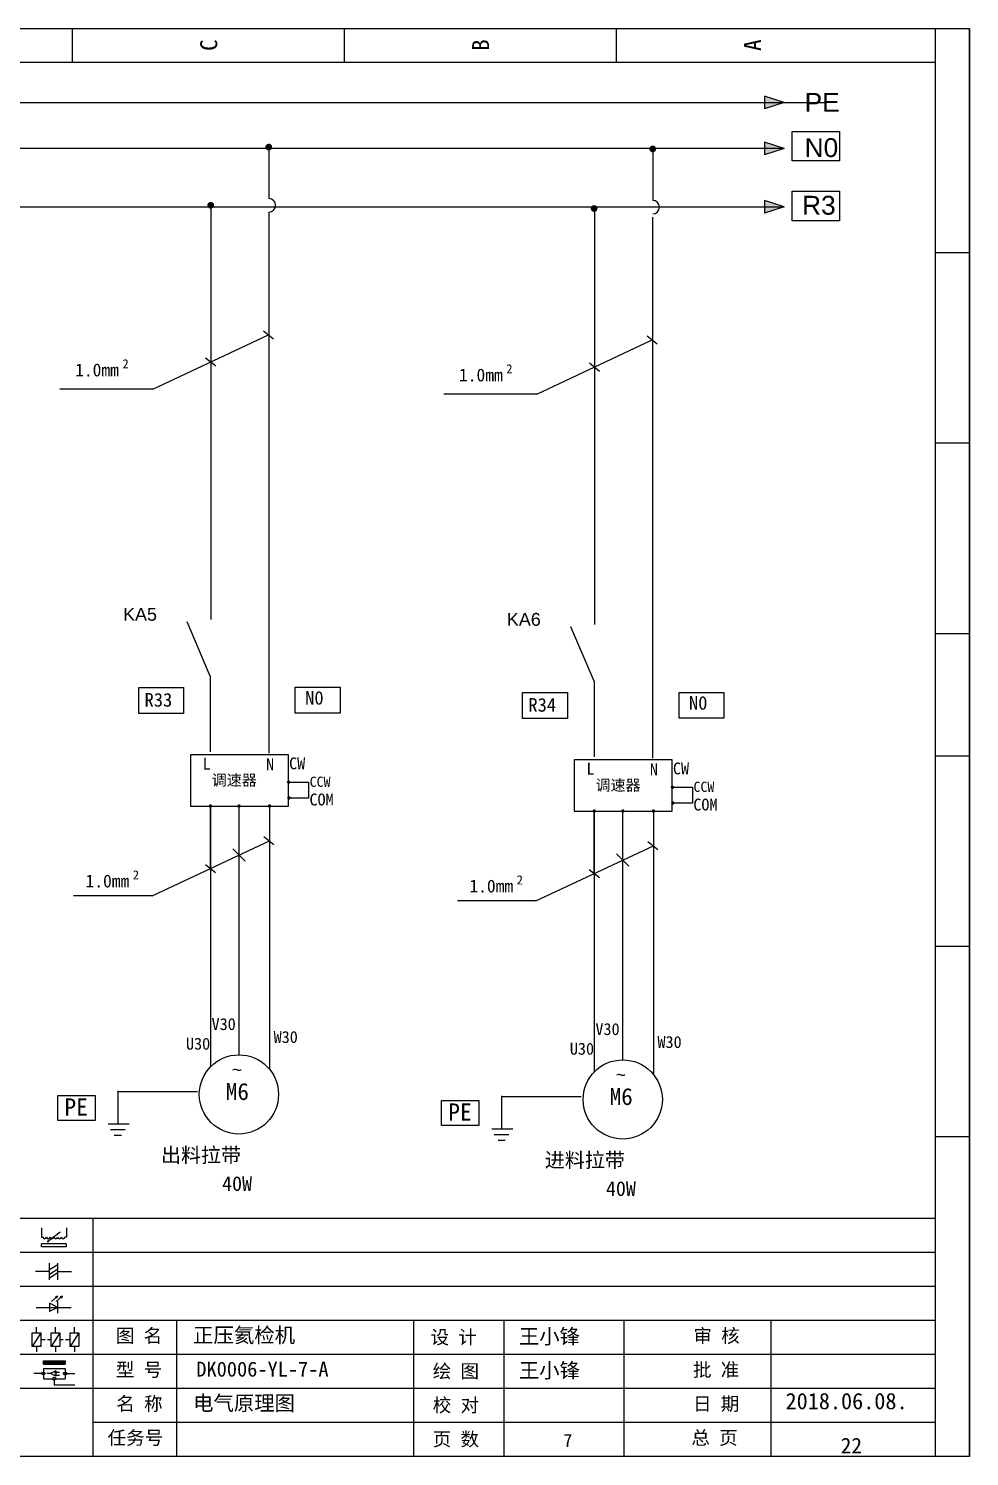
# Model space of a CAD drawing. Header units: millimetres. Extents: x 946 to 4507, y -1073 to 3239.
# Drawn here: x 2110.8 to 2249.2, y 42.1 to 252.1 of the extents above; entities that cross this region are included whole.
import ezdxf

# ---------------------------------------------------------------- set-up
doc = ezdxf.new("R2010")
doc.units = ezdxf.units.MM
doc.layers.add('MISC', color=2, linetype='Continuous')
doc.layers.add('主图', color=7, linetype='Continuous')
doc.layers.add('元件', color=4, linetype='Continuous', lineweight=25)
doc.styles.get("Standard").update_dxf_attribs({"font": ''})
doc.styles.add('样式 0', font='')
doc.styles.add('样式 8', font='arial.ttf')
doc.styles.add('汉字', font='')
doc.styles.get('Standard').set_extended_font_data('SimSun')
doc.styles.get('样式 0').set_extended_font_data('KaiTi_GB2312')
doc.styles.get('汉字').set_extended_font_data('新宋体')

# ---------------------------------------------------------------- blocks, each defined once
blk = doc.blocks.new('电容')
at = {"linetype": 'ByBlock'}
for p, q in [((-1756.08, -782.99), (-1756.08, -780.56)), ((-1754.86, -780.79), (-1756.08, -781.55)), ((-1754.86, -782.99), (-1754.86, -780.56)), ((-1756.08, -781.77), (-1758.13, -781.77)), ((-1754.86, -781.44), (-1756.08, -782.2)), ((-1754.86, -781.99), (-1756.08, -782.75)), ((-1754.86, -781.77), (-1752.81, -781.77))]:
    blk.add_line(p, q, dxfattribs=at)
blk = doc.blocks.new('发光二极管')
at = {"linetype": 'ByBlock'}
for p, q in [((-1755.78, -785.92), (-1754.89, -785.14)), ((-1754.89, -785.14), (-1755.2, -785.22)), ((-1755.2, -785.22), (-1755.01, -785.43)), ((-1755.08, -785.92), (-1754.18, -785.14)), ((-1754.89, -785.14), (-1755.01, -785.43)), ((-1754.18, -785.14), (-1754.49, -785.22)), ((-1754.49, -785.22), (-1754.31, -785.43)), ((-1754.18, -785.14), (-1754.31, -785.43)), ((-1758.01, -786.77), (-1752.89, -786.77)), ((-1754.84, -786.77), (-1756.04, -786.16)), ((-1756.04, -786.16), (-1756.04, -787.39)), ((-1754.84, -786.77), (-1756.04, -787.39)), ((-1754.84, -787.63), (-1754.84, -785.92))]:
    blk.add_line(p, q, dxfattribs=at)
blk = doc.blocks.new('比例电磁阀')
at = {"linetype": 'ByBlock'}
for p, q in [((-1757.26, -775.38), (-1757.26, -776.71)), ((-1757.26, -776.71), (-1757.05, -776.71)), ((-1754.5, -775.98), (-1756.35, -777.44)), ((-1753.58, -776.71), (-1753.8, -776.71)), ((-1753.58, -775.38), (-1753.58, -776.71)), ((-1753.6, -777.73), (-1757.25, -777.73)), ((-1757.25, -778.13), (-1757.25, -777.73)), ((-1753.6, -778.13), (-1757.25, -778.13)), ((-1756.35, -777.44), (-1756.25, -777.25)), ((-1756.35, -777.44), (-1756.15, -777.38)), ((-1756.15, -777.38), (-1756.25, -777.25)), ((-1753.6, -777.73), (-1753.6, -778.13))]:
    blk.add_line(p, q, dxfattribs=at)
for centre in [(-1756.78, -776.71), (-1756.24, -776.71), (-1755.7, -776.71), (-1755.15, -776.71), (-1754.61, -776.71), (-1754.07, -776.71)]:
    blk.add_arc(centre, 0.271, 180, 0, dxfattribs=at)
blk = doc.blocks.new('保安开关')
at = {"linetype": 'ByBlock'}
for p, q in [((-1757.33, -790.79), (-1758.6, -792.81)), ((-1757.96, -790.79), (-1757.96, -789.97)), ((-1754.54, -790.79), (-1755.81, -792.81)), ((-1755.17, -790.79), (-1755.17, -789.97)), ((-1751.75, -790.79), (-1753.02, -792.81)), ((-1752.39, -790.79), (-1752.39, -789.97)), ((-1757.96, -792.81), (-1757.96, -793.62)), ((-1757.33, -791.8), (-1756.72, -791.8)), ((-1756.35, -791.8), (-1755.89, -791.8)), ((-1755.17, -792.81), (-1755.17, -793.62)), ((-1754.52, -791.8), (-1754.06, -791.8)), ((-1753.69, -791.8), (-1753.08, -791.8)), ((-1752.39, -792.81), (-1752.39, -793.62))]:
    blk.add_line(p, q, dxfattribs=at)
for points in [[(-1758.6, -790.79), (-1757.33, -790.79), (-1757.33, -792.81), (-1758.6, -792.81)], [(-1755.81, -790.79), (-1754.54, -790.79), (-1754.54, -792.81), (-1755.81, -792.81)], [(-1753.02, -790.79), (-1751.75, -790.79), (-1751.75, -792.81), (-1753.02, -792.81)]]:
    blk.add_lwpolyline(points, close=True, dxfattribs=at)
blk = doc.blocks.new('接近开关')
at = {"linetype": 'ByBlock'}
h = blk.add_hatch(dxfattribs=at)
h.set_pattern_fill('ANSI31', color=256, scale=0.01, style=0)
h.set_pattern_definition([(45, (-89.131516, -30.795668), (-0.0224506403, 0.0224506403), [])])
h.paths.add_polyline_path([(-1513.76, -1123.35), (-1513.76, -1122.85), (-1516.96, -1122.85), (-1516.96, -1123.35)])
for p, q in [((-1516.96, -1123.35), (-1516.96, -1122.85)), ((-1516.96, -1122.85), (-1513.76, -1122.85)), ((-1516.96, -1123.35), (-1513.76, -1123.35)), ((-1513.76, -1122.85), (-1513.76, -1123.35)), ((-1517.18, -1124.71), (-1518.36, -1124.71)), ((-1516.96, -1123.95), (-1513.76, -1123.95)), ((-1516.96, -1123.95), (-1516.96, -1125.47)), ((-1516.96, -1125.47), (-1513.76, -1125.47)), ((-1515.91, -1124.71), (-1516.45, -1124.71)), ((-1515.11, -1124.31), (-1515.91, -1124.71)), ((-1515.11, -1125.11), (-1515.91, -1124.71)), ((-1515.33, -1124.53), (-1515.17, -1124.53)), ((-1515.33, -1124.88), (-1515.17, -1124.88)), ((-1515.25, -1124.45), (-1515.25, -1124.61)), ((-1515.11, -1124.31), (-1515.11, -1125.11)), ((-1515.11, -1124.48), (-1514.58, -1124.48)), ((-1515.11, -1124.94), (-1514.58, -1124.94)), ((-1513.76, -1123.95), (-1513.76, -1125.47)), ((-1513.54, -1124.71), (-1512.36, -1124.71)), ((-1515.36, -1125.69), (-1515.36, -1126.36)), ((-1515.36, -1126.36), (-1512.36, -1126.36))]:
    blk.add_line(p, q, dxfattribs=at)
for centre in [(-1516.96, -1124.71), (-1515.36, -1125.47), (-1513.76, -1124.71)]:
    blk.add_circle(centre, 0.225, dxfattribs=at)

msp = doc.modelspace()

# ---------------------------------------------------------------- hatches: boundary and pattern name
for points in [[(2221.958, 234.437), (2219.039, 235.372), (2219.039, 233.501)], [(2221.958, 225.871), (2219.039, 226.806), (2219.039, 224.936)]]:
    msp.add_hatch(color=256).paths.add_polyline_path(points)
at = {"lineweight": -2}
h = msp.add_hatch(color=0, dxfattribs=at)
edge = h.paths.add_edge_path()
edge.add_arc((2146.116, 234.665), 0.5, 0, 360)
h = msp.add_hatch(color=0, dxfattribs=at)
edge = h.paths.add_edge_path()
edge.add_arc((2202.608, 234.386), 0.5, 0, 360)
h = msp.add_hatch(color=0, dxfattribs=at)
edge = h.paths.add_edge_path()
edge.add_arc((2137.579, 226.099), 0.5, 0, 360)
h = msp.add_hatch(color=0, dxfattribs=at)
edge = h.paths.add_edge_path()
edge.add_arc((2193.991, 225.626), 0.5, 0, 360)
at = {"layer": 'MISC'}
msp.add_hatch(color=256, dxfattribs=at).paths.add_polyline_path([(2221.958, 241.201), (2219.039, 242.137), (2219.039, 240.266)])

# ---------------------------------------------------------------- linework, layer by layer
at = {"linetype": 'ByBlock'}
for p, q in [((1952.209, 252.092), (2249.209, 252.092)), ((2249.209, 252.092), (2249.209, 42.092)), ((2249.209, 42.092), (2249.209, 252.092)), ((2244.209, 77.092), (1957.209, 77.092)), ((2244.209, 72.092), (1957.209, 72.092)), ((2244.209, 67.092), (1957.209, 67.092)), ((2244.209, 62.092), (1957.209, 62.092)), ((2244.209, 57.092), (1957.209, 57.092)), ((2244.209, 52.092), (1957.209, 52.092)), ((2244.209, 47.092), (2120.233, 47.092)), ((2249.209, 42.092), (1952.209, 42.092))]:
    msp.add_line(p, q, dxfattribs=at)
for p, q in [((2221.958, 234.437), (2219.039, 235.372)), ((2219.039, 235.372), (2219.039, 233.501)), ((2221.958, 234.437), (2219.039, 233.501)), ((2221.958, 225.871), (2219.039, 226.806)), ((2219.039, 226.806), (2219.039, 224.936)), ((2025.594, 225.871), (2221.958, 225.871)), ((2137.579, 226.099), (2137.572, 187.358)), ((2194.053, 225.359), (2194.046, 186.617)), ((2221.958, 225.871), (2219.039, 224.936))]:
    msp.add_line(p, q)
at = {"color": 0}
msp.add_line((2221.958, 234.437), (2025.596, 234.437), dxfattribs=at)
at = {"linetype": 'ByBlock', "lineweight": -2}
for p, q in [((2146.116, 234.665), (2146.116, 227.099)), ((2202.608, 234.386), (2202.608, 226.821)), ((2146.116, 225.099), (2146.116, 145.515)), ((2202.59, 224.359), (2202.59, 144.774)), ((2146.235, 137.749), (2146.235, 108.624)), ((2202.709, 137.009), (2202.709, 107.884))]:
    msp.add_line(p, q, dxfattribs=at)
at = {"color": 0, "lineweight": -2}
for p, q in [((2137.572, 187.358), (2137.57, 165.2)), ((2194.046, 186.617), (2194.044, 164.459)), ((2137.512, 156.904), (2137.512, 145.726)), ((2193.986, 156.163), (2193.986, 144.985)), ((2120.233, 77.092), (2120.233, 42.176)), ((2132.554, 62.092), (2132.554, 42.176)), ((2167.425, 62.092), (2167.425, 42.092)), ((2180.689, 62.092), (2180.689, 42.092)), ((2198.381, 62.092), (2198.381, 42.092)), ((2219.992, 62.092), (2219.992, 42.092))]:
    msp.add_line(p, q, dxfattribs=at)
at = {"color": 7, "lineweight": -2}
for p, q in [((2141.742, 101.15), (2141.742, 137.749)), ((2198.216, 100.41), (2198.216, 137.009)), ((2128.96, 124.554), (2146.235, 132.627)), ((2185.434, 123.813), (2202.709, 131.887)), ((2146.235, 108.624), (2146.235, 102.111)), ((2146.235, 108.624), (2146.235, 99.012)), ((2202.709, 107.884), (2202.709, 101.37)), ((2202.709, 107.884), (2202.709, 98.272)), ((2137.263, 99.397), (2137.263, 99.397)), ((2137.263, 99.397), (2137.263, 99.397)), ((2193.737, 98.656), (2193.737, 98.656)), ((2193.737, 98.656), (2193.737, 98.656))]:
    msp.add_line(p, q, dxfattribs=at)
at = {"color": 1, "lineweight": -2}
for p, q in [((2123.902, 95.868), (2123.902, 90.98)), ((2123.919, 95.755), (2135.621, 95.755)), ((2180.375, 95.127), (2180.375, 90.239)), ((2180.393, 95.015), (2192.095, 95.015))]:
    msp.add_line(p, q, dxfattribs=at)
at = {"linetype": 'ByBlock'}
for points in [[(2117.209, 252.092), (2117.209, 247.092)], [(2157.209, 252.092), (2157.209, 247.092)], [(2197.209, 252.092), (2197.209, 247.092)], [(2244.209, 42.092), (2244.209, 252.092)], [(2244.209, 247.092), (1952.209, 247.092)], [(2249.209, 219.092), (2244.209, 219.092)], [(2249.209, 191.092), (2244.209, 191.092)], [(2249.209, 163.092), (2244.209, 163.092)], [(2249.209, 145.092), (2244.209, 145.092)], [(2249.209, 117.092), (2244.209, 117.092)], [(2249.209, 89.092), (2244.209, 89.092)]]:
    msp.add_lwpolyline(points, dxfattribs=at)
at = {"color": 1, "lineweight": -3}
for points in [[(2223.126, 236.968), (2230.067, 236.968), (2230.067, 232.615), (2223.126, 232.615)], [(2223.126, 228.172), (2230.067, 228.172), (2230.067, 223.82), (2223.126, 223.82)]]:
    msp.add_lwpolyline(points, close=True, dxfattribs=at)
at = {"color": 1, "lineweight": -2}
for points in [[(2126.979, 155.163), (2133.577, 155.163), (2133.577, 151.353), (2126.979, 151.353)], [(2150.011, 155.209), (2156.608, 155.209), (2156.608, 151.399), (2150.011, 151.399)], [(2183.453, 154.422), (2190.05, 154.422), (2190.05, 150.612), (2183.453, 150.612)], [(2206.484, 154.468), (2213.082, 154.468), (2213.082, 150.658), (2206.484, 150.658)], [(2115.062, 95.163), (2120.561, 95.163), (2120.561, 91.503), (2115.062, 91.503)], [(2171.536, 94.423), (2177.035, 94.423), (2177.035, 90.762), (2171.536, 90.762)]]:
    msp.add_lwpolyline(points, close=True, dxfattribs=at)
at = {"color": 0, "lineweight": -2}
for points in [[(2134.595, 145.263), (2134.595, 137.749), (2149.007, 137.749), (2149.007, 145.263)], [(2191.069, 144.523), (2191.069, 137.009), (2205.481, 137.009), (2205.481, 144.523)]]:
    msp.add_lwpolyline(points, close=True, dxfattribs=at)
at = {"color": 7, "lineweight": -2, "const_width": 0.25}
for points in [[(2148.912, 141.254, 1), (2149.162, 141.254, 1)], [(2205.385, 140.513, 1), (2205.635, 140.513, 1)], [(2148.969, 138.944, 1), (2149.219, 138.944, 1)], [(2137.419, 137.749, 1), (2137.669, 137.749, 1)], [(2141.617, 137.749, 1), (2141.867, 137.749, 1)], [(2146.11, 137.749, 1), (2146.36, 137.749, 1)], [(2193.892, 137.009, 1), (2194.142, 137.009, 1)], [(2198.091, 137.009, 1), (2198.341, 137.009, 1)], [(2202.584, 137.009, 1), (2202.834, 137.009, 1)], [(2205.443, 138.204, 1), (2205.693, 138.204, 1)]]:
    msp.add_lwpolyline(points, format="xyb", close=True, dxfattribs=at)
at = {"color": 7, "lineweight": -2}
for points in [[(2149.018, 141.279), (2151.977, 141.279), (2151.977, 138.902), (2149.143, 138.905)], [(2205.492, 140.539), (2208.45, 140.539), (2208.45, 138.162), (2205.617, 138.164)], [(2137.544, 128.551), (2137.544, 137.749), (2137.544, 99.386)], [(2194.017, 127.81), (2194.017, 137.009), (2194.017, 98.646)], [(2141.708, 130.565), (2140.815, 131.465), (2142.636, 129.631)], [(2198.182, 129.825), (2197.289, 130.725), (2199.109, 128.89)]]:
    msp.add_lwpolyline(points, dxfattribs=at)
for centre in [(2141.725, 95.33), (2198.198, 94.59)]:
    msp.add_circle(centre, 5.825)
at = {"color": 0, "lineweight": -2}
for centre in [(2146.116, 226.099), (2202.608, 225.821)]:
    msp.add_arc(centre, 1, 270, 90, dxfattribs=at)
at = {"layer": 'MISC'}
for p, q in [((2221.958, 241.201), (2219.039, 242.137)), ((2219.039, 242.137), (2219.039, 240.266)), ((1986.254, 241.201), (2227.815, 241.201)), ((2221.958, 241.201), (2219.039, 240.266))]:
    msp.add_line(p, q, dxfattribs=at)
at = {"layer": '主图', "linetype": 'ByBlock'}
for p, q in [((2129.068, 199.066), (2146.074, 207.06)), ((2145.335, 207.655), (2146.813, 206.465)), ((2185.542, 198.326), (2202.548, 206.32)), ((2201.809, 206.915), (2203.287, 205.725)), ((2136.832, 203.659), (2138.31, 202.468)), ((2193.306, 202.918), (2194.784, 201.728)), ((2129.068, 199.066), (2115.382, 199.066)), ((2185.542, 198.326), (2171.855, 198.326)), ((2145.409, 133.269), (2146.886, 132.079)), ((2201.883, 132.528), (2203.36, 131.338)), ((2136.805, 129.146), (2138.283, 127.956)), ((2193.279, 128.405), (2194.756, 127.215)), ((2129.041, 124.554), (2117.394, 124.554)), ((2185.514, 123.813), (2173.868, 123.813))]:
    msp.add_line(p, q, dxfattribs=at)
at = {"layer": '主图'}
for p, q in [((2137.514, 156.868), (2134.105, 164.841)), ((2193.988, 156.127), (2190.579, 164.1))]:
    msp.add_line(p, q, dxfattribs=at)
at = {"layer": '元件', "color": 1}
for p, q in [((2125.571, 90.943), (2122.473, 90.943)), ((2124.985, 90.128), (2122.818, 90.128)), ((2124.429, 89.276), (2123.374, 89.276)), ((2182.044, 90.202), (2178.946, 90.202)), ((2181.459, 89.388), (2179.292, 89.388)), ((2180.903, 88.536), (2179.848, 88.536))]:
    msp.add_line(p, q, dxfattribs=at)

# ---------------------------------------------------------------- block references
at = {"linetype": 'ByBlock'}
for name, p in [('比例电磁阀', (3869.921, 851.073)), ('电容', (3869.921, 851.073)), ('发光二极管', (3869.921, 850.784)), ('保安开关', (3869.921, 851.073)), ('接近开关', (3629.922, 1178.989))]:
    msp.add_blockref(name, p, dxfattribs=at)

# ---------------------------------------------------------------- texts
at = {"color": 0}
for p in [(2117.637, 200.936), (2174.11, 200.195), (2119.168, 125.774), (2175.641, 125.034)]:
    msp.add_text('1.0mm', height=1.89, dxfattribs=at).set_placement(p)
at = {"color": 7, "lineweight": -2}
for s, height, p in [('CCW', 1.5, (2152.137, 140.569)), ('CCW', 1.5, (2208.611, 139.828)), ('M6', 2.5, (2139.799, 94.513)), ('M6', 2.5, (2196.273, 93.772))]:
    msp.add_text(s, height=height, dxfattribs=at).set_placement(p)
at = {"linetype": 'ByBlock', "char_height": 2.5, "width": 5, "attachment_point": 1, "rotation": 90}
for s, insert in [('{\\fKaiTi_GB2312|b0|i0|c134|p0;C}', (2136.038, 248.799)), ('{\\fKaiTi_GB2312|b0|i0|c134|p0;B}', (2176.038, 248.799)), ('{\\fKaiTi_GB2312|b0|i0|c134|p0;A}', (2216.038, 248.799))]:
    msp.add_mtext(s, dxfattribs=dict(at, insert=insert))
at = {"attachment_point": 1}
for s, insert, char_height, width, style in [('N0', (2224.953, 235.969), 2.772, 4.96666, '样式 8'), ('R3', (2224.578, 227.493), 2.772, 15.27425, '样式 8'), ('正压氦检机', (2134.981, 61.032), 2.2, 75.3177, '汉字'), ('{\\fKaiTi_GB2312|b0|i0|c134|p49;DK0006-YL-7-A}', (2135.459, 56.032), 2.2, 75.3177, '汉字')]:
    msp.add_mtext(s, dxfattribs=dict(at, insert=insert, char_height=char_height, width=width, style=style))
at = {"color": 0, "char_height": 1.35, "width": 2.39904, "attachment_point": 1}
for insert in [(2124.588, 203.46), (2181.062, 202.719), (2126.119, 128.299), (2182.593, 127.558)]:
    msp.add_mtext('2', dxfattribs=dict(at, insert=insert))
at = {"attachment_point": 1}
for s, insert, char_height, width in [('{\\fArial|b0|i0|c0|p32;K\\fArial|b0|i0|c238|p32;A\\fArial|b0|i0|c0|p32;5}', (2124.676, 166.889), 1.89, 3.40278), ('{\\fArial|b0|i0|c0|p32;K\\fArial|b0|i0|c238|p32;A\\fArial|b0|i0|c0|p32;6}', (2181.149, 166.148), 1.89, 3.40278), ('王小锋', (2182.91, 60.846), 2.2, 75.3177), ('王小锋', (2182.91, 55.846), 2.2, 75.3177), ('{\\fKaiTi_GB2312|b0|i0|c134|p49;电气原理图}', (2134.976, 51.039), 2.2, 75.3177), ('{\\fKaiTi_GB2312|b0|i0|c134|p49;2018.06.08.}', (2222.15, 51.433), 2.4, 72.30504), ('{\\fKaiTi_GB2312|b0|i0|c134|p49;7}', (2189.473, 45.394), 1.92, 75.3177), ('{\\fKaiTi_GB2312|b0|i0|c134|p49;22}', (2230.269, 44.839), 2.304, 90.38124)]:
    msp.add_mtext(s, dxfattribs=dict(at, insert=insert, char_height=char_height, width=width))
at = {"color": 0, "lineweight": -2, "attachment_point": 1}
for s, insert, char_height, width in [('{调速器}', (2137.719, 142.374), 1.62, 7.06375), ('{调速器}', (2194.193, 141.633), 1.62, 7.06375), ('{PE}', (2116.053, 94.756), 2.5415, 5.69717), ('{PE}', (2172.527, 94.016), 2.5415, 5.69717), ('出料拉带', (2130.257, 87.505), 2.16, 24.24945), ('进料拉带', (2186.73, 86.764), 2.16, 24.24945), ('40W', (2139.248, 83.299), 2.16, 4.73578), ('40W', (2195.721, 82.558), 2.16, 4.73578)]:
    msp.add_mtext(s, dxfattribs=dict(at, insert=insert, char_height=char_height, width=width))
at = {"color": 7, "lineweight": -2, "char_height": 2.5, "width": 5.31744, "attachment_point": 1}
for insert in [(2140.707, 99.914), (2197.181, 99.173)]:
    msp.add_mtext('{\\fAngsana New|b0|i0|c0|p18;\\H0.75x;\\C256;~}', dxfattribs=dict(at, insert=insert))
at = {"char_height": 2, "attachment_point": 1, "style": '汉字'}
for s, insert in [('{\\fKaiTi_GB2312|b0|i0|c134|p0;图 名}', (2123.627, 60.847)), ('{\\fKaiTi_GB2312|b0|i0|c134|p0;设 计}', (2169.915, 60.632)), ('{\\fKaiTi_GB2312|b0|i0|c134|p0;审 核}', (2208.595, 60.841)), ('{\\fKaiTi_GB2312|b0|i0|c134|p0;型 号}', (2123.627, 55.847)), ('{\\fKaiTi_GB2312|b0|i0|c134|p0;绘 图}', (2170.244, 55.632)), ('{\\fKaiTi_GB2312|b0|i0|c134|p0;批 准}', (2208.525, 55.841)), ('{\\fKaiTi_GB2312|b0|i0|c134|p0;名 称}', (2123.678, 50.847)), ('{\\fKaiTi_GB2312|b0|i0|c134|p0;校 对}', (2170.244, 50.632)), ('{\\fKaiTi_GB2312|b0|i0|c134|p0;日 期}', (2208.525, 50.841)), ('{\\fKaiTi_GB2312|b0|i0|c134|p0;任务号}', (2122.408, 45.841)), ('{\\fKaiTi_GB2312|b0|i0|c134|p0;页 数}', (2170.244, 45.632)), ('{\\fKaiTi_GB2312|b0|i0|c134|p0;总 页}', (2208.296, 45.841))]:
    msp.add_mtext(s, dxfattribs=dict(at, insert=insert))
at = {"layer": 'MISC', "insert": (2224.953, 242.622), "char_height": 2.772, "width": 4.96666, "attachment_point": 1, "style": '样式 8'}
msp.add_mtext('PE', dxfattribs=at)
at = {"layer": 'MISC', "color": 0, "char_height": 2, "width": 5.01683, "attachment_point": 1, "style": '样式 0'}
for s, insert in [('R33', (2127.838, 154.365)), ('N0', (2151.466, 154.658)), ('R34', (2184.312, 153.624)), ('N0', (2207.94, 153.917))]:
    msp.add_mtext(s, dxfattribs=dict(at, insert=insert))
at = {"layer": '元件', "color": 0}
for s, height, p in [('CW', 1.7464, (2149.107, 143.149)), ('L', 1.746, (2136.395, 143.103)), ('N', 1.746, (2145.719, 143.003)), ('L', 1.746, (2192.869, 142.362)), ('N', 1.746, (2202.193, 142.262)), ('CW', 1.7464, (2205.58, 142.408)), ('COM', 1.7464, (2152.107, 137.83)), ('COM', 1.7464, (2208.581, 137.089)), ('V30', 1.7464, (2137.701, 104.807)), ('V30', 1.7464, (2194.175, 104.067)), ('U30', 1.7464, (2133.938, 101.922)), ('W30', 1.7464, (2146.83, 102.907)), ('U30', 1.7464, (2190.412, 101.181)), ('W30', 1.7464, (2203.304, 102.166))]:
    msp.add_text(s, height=height, dxfattribs=at).set_placement(p)

doc.saveas('drawing.dxf')
